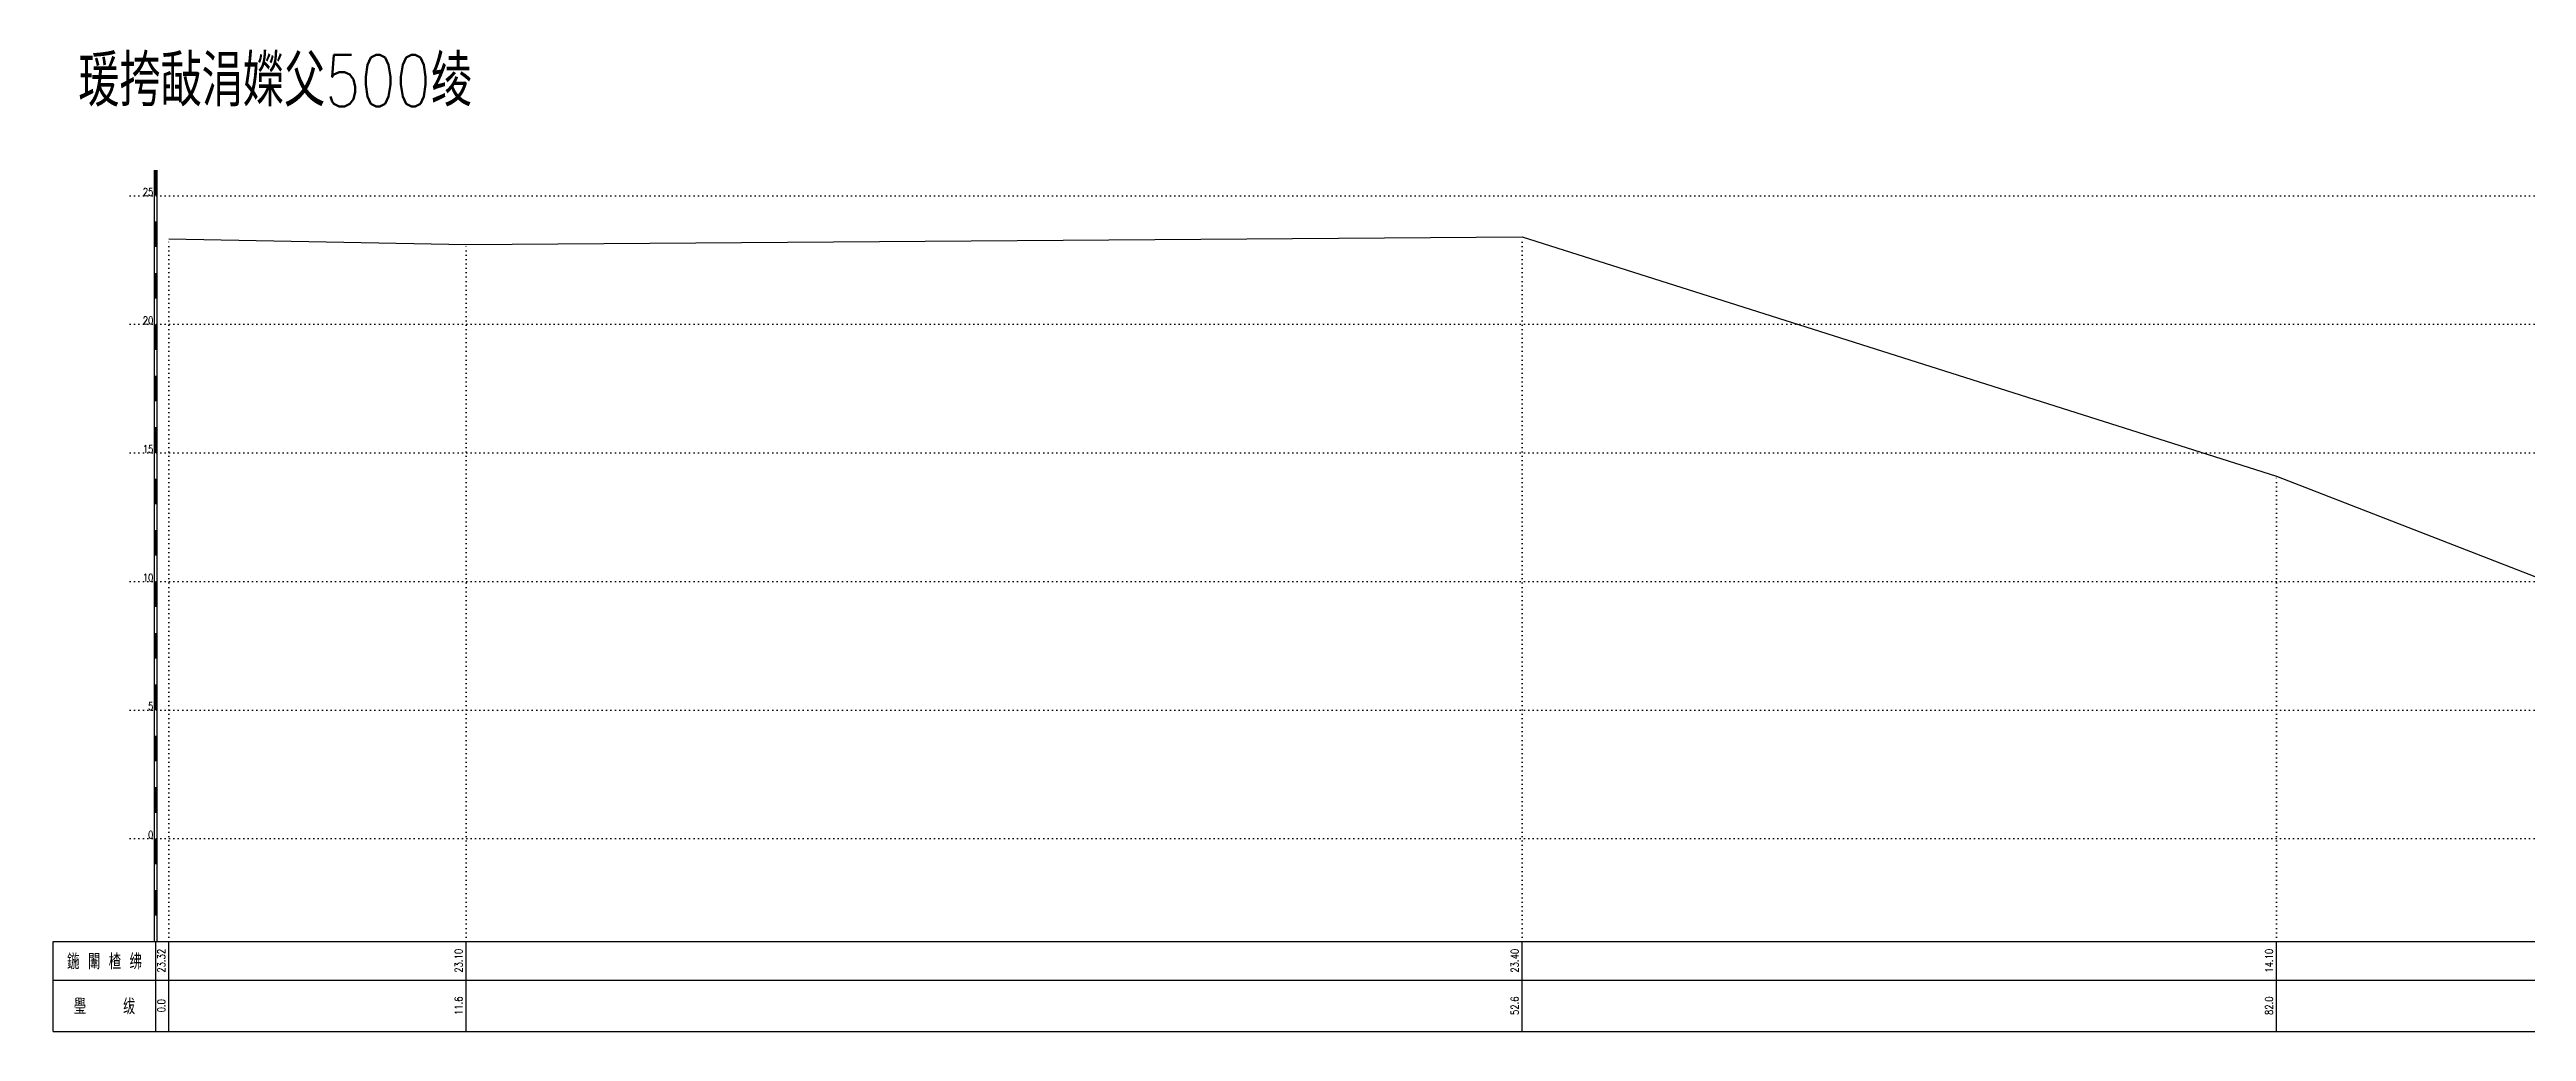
# Model space of a CAD drawing. Extents: x 391414 to 399140, y 3188456 to 3193760.
# Drawn here: x 391434 to 392397, y 3188456 to 3188838 of the extents above; entities that cross this region are included whole.
import ezdxf
from ezdxf.enums import TextEntityAlignment as Align

# ---------------------------------------------------------------- set-up
doc = ezdxf.new("R2010")
doc.units = 0
doc.linetypes.add('X4', pattern=[1.6, 0, -1.6])
for name, color, linetype in [('DLSS', 4, 'CONTINUOUS'), ('DMX', 1, 'CONTINUOUS'), ('zdm1', 2, 'CONTINUOUS'), ('ZDMT5', 3, 'CONTINUOUS')]:
    doc.layers.add(name, color=color, linetype=linetype)
doc.styles.add('HZ', font='rs.shx', dxfattribs={"width": 0.8, "bigfont": 'hztxt.shx'})

msp = doc.modelspace()

# ---------------------------------------------------------------- linework, layer by layer
at = {"layer": 'DMX', "linetype": 'Continuous', "flags": 128}
msp.add_lwpolyline([(391479.9473693766, 3188764.550857411), (391595.5652197685, 3188762.350857411), (392006.4023051025, 3188765.350857411), (392299.810038142, 3188672.350857411), (392544.8712025527, 3188577.100857411), (392684.994412003, 3188569.590857411), (392827.702106869, 3188561.070857411), (393039.1791637506, 3188547.740857411), (393322.0100680636, 3188523.250857411), (393604.8409723799, 3188544.840857411), (393817.6102719677, 3188542.580857411), (394100.4411762807, 3188540.290857411), (394383.2720805969, 3188543.930857411), (394594.7491374786, 3188547.000857411), (394877.5800417915, 3188548.990857411), (395090.3493413827, 3188558.650857411), (395301.8263982643, 3188565.590857411), (395444.5340931265, 3188579.100857411)], dxfattribs=at)
at = {"layer": 'zdm1', "linetype": 'Continuous'}
for p, q in [((391474.4473693766, 3188491.350857411), (391474.4473693766, 3188791.350857411)), ((391475.4473693766, 3188491.350857411), (391475.4473693766, 3188791.350857411)), ((391434.9473693766, 3188491.350857411), (391479.9473693766, 3188491.350857411)), ((391434.9473693766, 3188456.350857411), (391434.9473693766, 3188491.350857411)), ((391474.9473693766, 3188456.350857411), (391474.9473693766, 3188491.350857411)), ((391479.9473693766, 3188491.350857411), (396910.7882024444, 3188491.350857411)), ((391434.9473693766, 3188476.350857411), (396910.7882024444, 3188476.350857411)), ((391434.9473693766, 3188456.350857411), (396910.7882024444, 3188456.350857411))]:
    msp.add_line(p, q, dxfattribs=at)
at = {"layer": 'zdm1', "linetype": 'X4'}
for p, q in [((391464.9473693766, 3188781.350857411), (396920.7882024444, 3188781.350857411)), ((391464.9473693766, 3188731.350857411), (396920.7882024444, 3188731.350857411)), ((391464.9473693766, 3188681.350857411), (396920.7882024444, 3188681.350857411)), ((391464.9473693766, 3188631.350857411), (396920.7882024444, 3188631.350857411)), ((391464.9473693766, 3188581.350857411), (396920.7882024444, 3188581.350857411)), ((391464.9473693766, 3188531.350857411), (396920.7882024444, 3188531.350857411))]:
    msp.add_line(p, q, dxfattribs=at)
at = {"layer": 'zdm1', "linetype": 'Continuous', "const_width": 1, "flags": 128}
for points in [[(391474.9473693766, 3188781.350857411), (391474.9473693766, 3188791.350857411)], [(391474.9473693766, 3188761.350857411), (391474.9473693766, 3188771.350857411)], [(391474.9473693766, 3188741.350857411), (391474.9473693766, 3188751.350857411)], [(391474.9473693766, 3188721.350857411), (391474.9473693766, 3188731.350857411)], [(391474.9473693766, 3188701.350857411), (391474.9473693766, 3188711.350857411)], [(391474.9473693766, 3188681.350857411), (391474.9473693766, 3188691.350857411)], [(391474.9473693766, 3188661.350857411), (391474.9473693766, 3188671.350857411)], [(391474.9473693766, 3188641.350857411), (391474.9473693766, 3188651.350857411)], [(391474.9473693766, 3188621.350857411), (391474.9473693766, 3188631.350857411)], [(391474.9473693766, 3188601.350857411), (391474.9473693766, 3188611.350857411)], [(391474.9473693766, 3188581.350857411), (391474.9473693766, 3188591.350857411)], [(391474.9473693766, 3188561.350857411), (391474.9473693766, 3188571.350857411)], [(391474.9473693766, 3188541.350857411), (391474.9473693766, 3188551.350857411)], [(391474.9473693766, 3188521.350857411), (391474.9473693766, 3188531.350857411)], [(391474.9473693766, 3188501.350857411), (391474.9473693766, 3188511.350857411)]]:
    msp.add_lwpolyline(points, dxfattribs=at)
at = {"layer": 'ZDMT5', "linetype": 'X4'}
for p, q in [((391479.9473693766, 3188491.350857411), (391479.9473693766, 3188764.550857411)), ((391595.5652197685, 3188491.350857411), (391595.5652197685, 3188762.350857411)), ((392006.4023051025, 3188491.350857411), (392006.4023051025, 3188765.350857411)), ((392299.810038142, 3188491.350857411), (392299.810038142, 3188672.350857411))]:
    msp.add_line(p, q, dxfattribs=at)
at = {"layer": 'ZDMT5', "linetype": 'Continuous'}
for p, q in [((391479.9473693766, 3188456.350857411), (391479.9473693766, 3188491.350857411)), ((391595.5652197685, 3188456.350857411), (391595.5652197685, 3188491.350857411)), ((392006.4023051025, 3188456.350857411), (392006.4023051025, 3188491.350857411)), ((392299.810038142, 3188456.350857411), (392299.810038142, 3188491.350857411))]:
    msp.add_line(p, q, dxfattribs=at)

# ---------------------------------------------------------------- texts
at = {"layer": 'DLSS', "linetype": 'Continuous', "style": 'HZ', "width": 0.8}
msp.add_text('瑗挎敮涓嬫父500绫', height=20, dxfattribs=at).set_placement((391521.337693546, 3188827.113997259), align=Align.MIDDLE)
at = {"layer": 'zdm1', "linetype": 'Continuous', "style": 'HZ', "width": 0.8}
for s, p in [('25', (391473.9473693766, 3188781.350857411)), ('20', (391473.9473693766, 3188731.350857411)), ('15', (391473.9473693766, 3188681.350857411)), ('10', (391473.9473693766, 3188631.350857411)), ('5', (391473.9473693766, 3188581.350857411)), ('0', (391473.9473693766, 3188531.350857411))]:
    msp.add_text(s, height=3, dxfattribs=at).set_placement(p, align=Align.RIGHT)
for s, p in [('鍦 闈 楂 绋', (391454.9473693766, 3188483.850857411)), ('璺    绂', (391454.9473693766, 3188466.350857411))]:
    msp.add_text(s, height=6, dxfattribs=at).set_placement(p, align=Align.MIDDLE)
at = {"layer": 'ZDMT5', "linetype": 'Continuous', "style": 'HZ', "width": 0.8}
for s, p in [('23.32', (391479.4473693766, 3188483.850857411)), ('23.10', (391595.0652197685, 3188483.850857411)), ('23.40', (392005.9023051025, 3188483.850857411)), ('14.10', (392299.310038142, 3188483.850857411)), ('11.6', (391595.0652197685, 3188466.350857411)), ('52.6', (392005.9023051025, 3188466.350857411)), ('82.0', (392299.310038142, 3188466.350857411)), ('0.0', (391479.4473693766, 3188466.350857411))]:
    msp.add_text(s, height=3, rotation=90, dxfattribs=at).set_placement(p, align=Align.BOTTOM_CENTER)

doc.saveas('drawing.dxf')
